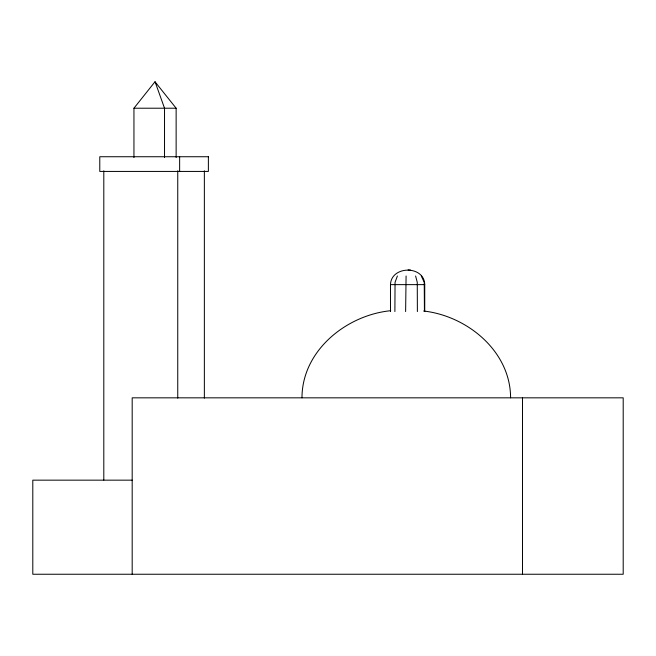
<?xml version="1.0" encoding="UTF-8"?>
<svg xmlns="http://www.w3.org/2000/svg" width="656" height="656" viewBox="0 0 656 656"><rect width="100%" height="100%" fill="white"/><g stroke="black" fill="none" stroke-linecap="round" stroke-linejoin="round"><path stroke-width="0.98" d="M301.981 397.831C302.039 350.648 346.311 315.134 390.714 310.698M390.484 311.567L390.484 284.63C391.066 265.475 424.399 265.155 424.735 284.63L424.735 311.567M406.089 275.987L405.621 311.567M397.405 275.987L395.051 282.334L394.887 311.567M133.947 157.571L133.947 108.215L154.996 81.754L176.136 108.215L176.136 157.571M133.947 108.215L176.136 108.215M410.615 270.108L408.089 269.928M390.484 284.63L424.735 284.63M132.184 480.159L32.8 480.159L32.8 574.246L623.2 574.246L623.2 397.831L132.184 397.831L132.184 574.246M423.678 311.018C467.433 315.962 510.532 351.386 510.589 397.831M421.308 275.987L424.235 282.334L424.44 311.567M415.601 275.987L417.265 282.334L417.38 311.567M155.062 81.754L164.525 108.215L164.525 157.571M522.496 397.831L522.496 574.246M204.36 170.806L204.36 398.126M179.637 156.735L179.637 171.429M177.751 170.806L177.751 398.126M103.804 170.806L103.804 480.044M208.378 156.735L99.778 156.735L99.778 171.429L208.378 171.429L208.378 156.735"/></g></svg>
